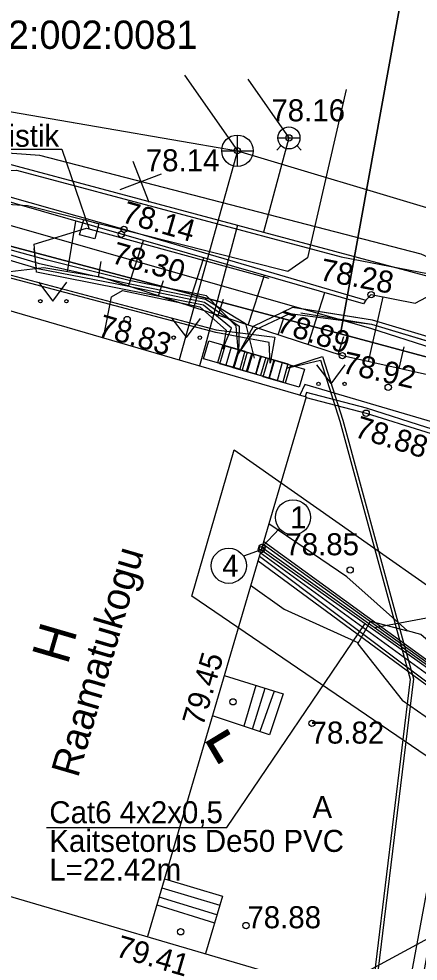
# Model space of a CAD drawing. Extents: x 632344 to 632547, y 6446626 to 6446795.
# Drawn here: x 632404.1 to 632416.79, y 6446736.6 to 6446766.54 of the extents above; entities that cross this region are included whole.
import ezdxf

# ---------------------------------------------------------------- set-up
doc = ezdxf.new("R2010")
doc.units = 0
for name, color, linetype in [('ABIJOONIS', 7, 'Continuous'), ('AED', 7, 'Continuous'), ('ELRAJATISMP', 7, 'Continuous'), ('HALJASTUS', 7, 'Continuous'), ('HOONE', 7, 'Continuous'), ('KKAEV', 7, 'Continuous'), ('KOORDPUNKT', 7, 'Continuous'), ('KORGUS-EH2000', 7, 'Continuous'), ('KTRASS', 7, 'Continuous'), ('MOOTPIIR', 7, 'Continuous'), ('MPKAABEL', 7, 'Continuous'), ('MPOHULIIN', 7, 'Continuous'), ('PIIR', 7, 'Continuous'), ('RELJEEF', 7, 'Continuous'), ('SITRASS', 7, 'Continuous'), ('SKTRASS', 7, 'Continuous'), ('TEE', 7, 'Continuous'), ('TTRASS', 7, 'Continuous'), ('VKAEV', 7, 'Continuous'), ('VTRASS', 7, 'Continuous')]:
    doc.layers.add(name, color=color, linetype=linetype)

msp = doc.modelspace()

# ---------------------------------------------------------------- linework, layer by layer
at = {"layer": 'ABIJOONIS'}
for p, q in [((632412.382, 6446750.344), (632411.83, 6446749.749)), ((632411.808, 6446749.671), (632411.247, 6446749.463))]:
    msp.add_line(p, q, dxfattribs=at)
for points in [[(632431.535, 6446748.37), (632421.715, 6446748.37), (632415.419, 6446747.194)], [(632404.985, 6446740.846), (632410.709, 6446740.846), (632415.107, 6446747.332)]]:
    msp.add_lwpolyline(points, dxfattribs=at)
for centre in [(632412.814, 6446750.7), (632410.776, 6446749.162)]:
    msp.add_circle(centre, 0.559, dxfattribs=at)
at = {"layer": 'AED'}
msp.add_lwpolyline([(632434.063, 6446748.642), (632434.078, 6446748.783), (632413.192, 6446754.922), (632413.038, 6446754.583)], dxfattribs=at)
at = {"layer": 'ELRAJATISMP'}
for p, q in [((632410.585, 6446756.185), (632410.42, 6446755.612)), ((632410.846, 6446756.11), (632410.681, 6446755.537)), ((632411.1, 6446756.026), (632410.935, 6446755.453)), ((632411.361, 6446755.951), (632411.196, 6446755.378)), ((632411.524, 6446755.895), (632411.359, 6446755.322)), ((632411.785, 6446755.82), (632411.62, 6446755.247)), ((632411.949, 6446755.775), (632411.784, 6446755.202)), ((632412.21, 6446755.7), (632412.045, 6446755.127)), ((632412.476, 6446755.615), (632412.311, 6446755.042)), ((632412.737, 6446755.54), (632412.572, 6446754.967))]:
    msp.add_line(p, q, dxfattribs=at)
msp.add_lwpolyline([(632403.114, 6446762.401), (632405.471, 6446762.401), (632406.34, 6446759.853)], dxfattribs=at)
for points in [[(632406.165, 6446760.16), (632406.647, 6446760.028), (632406.515, 6446759.546), (632406.033, 6446759.678)], [(632410.142, 6446756.313), (632411.29, 6446755.983), (632411.124, 6446755.409), (632409.976, 6446755.739)], [(632410.657, 6446756.154), (632411.805, 6446755.824), (632411.639, 6446755.25), (632410.491, 6446755.58)], [(632411.081, 6446756.023), (632412.229, 6446755.693), (632412.063, 6446755.119), (632410.915, 6446755.449)], [(632411.506, 6446755.903), (632412.654, 6446755.573), (632412.488, 6446754.999), (632411.34, 6446755.329)], [(632412.033, 6446755.743), (632413.181, 6446755.413), (632413.015, 6446754.839), (632411.867, 6446755.169)]]:
    msp.add_lwpolyline(points, close=True, dxfattribs=at)
at = {"layer": 'HALJASTUS'}
for p, q in [((632404.724, 6446758.173), (632405.188, 6446757.566)), ((632405.188, 6446757.566), (632405.633, 6446758.173)), ((632408.963, 6446757.017), (632409.426, 6446756.41)), ((632409.426, 6446756.41), (632409.872, 6446757.017)), ((632413.565, 6446755.546), (632414.028, 6446754.94)), ((632414.028, 6446754.94), (632414.474, 6446755.546))]:
    msp.add_line(p, q, dxfattribs=at)
for centre in [(632404.787, 6446757.566), (632405.615, 6446757.566), (632409.025, 6446756.41), (632409.854, 6446756.41), (632413.627, 6446754.94), (632414.456, 6446754.94)]:
    msp.add_circle(centre, 0.055, dxfattribs=at)
at = {"layer": 'HOONE'}
for p, q in [((632411.639, 6446745.361), (632411.251, 6446744.069)), ((632411.533, 6446743.975), (632411.935, 6446745.27)), ((632412.218, 6446745.182), (632411.766, 6446743.898)), ((632408.65, 6446738.932), (632410.492, 6446738.384)), ((632410.398, 6446738.071), (632408.563, 6446738.636)), ((632408.49, 6446738.388), (632410.324, 6446737.823))]:
    msp.add_line(p, q, dxfattribs=at)
for points in [[(632400.864, 6446750.992), (632402.774, 6446757.566), (632413.235, 6446754.526), (632408.193, 6446737.379)], [(632410.632, 6446745.673), (632412.503, 6446745.094), (632412.073, 6446743.796), (632410.257, 6446744.399)], [(632401.228, 6446739.422), (632414.52, 6446735.523), (632411.271, 6446724.371)], [(632408.734, 6446739.218), (632410.575, 6446738.662), (632410.03, 6446736.84)]]:
    msp.add_lwpolyline(points, dxfattribs=at)
at = {"layer": 'KKAEV'}
for p, q in [((632411.05, 6446761.847), (632411.05, 6446762.847)), ((632410.55, 6446762.347), (632411.55, 6446762.347))]:
    msp.add_line(p, q, dxfattribs=at)
msp.add_circle((632411.05, 6446762.347), 0.5, dxfattribs=at)
at = {"layer": 'KOORDPUNKT'}
for centre, radius in [((632411.808, 6446749.671), 0.1), ((632411.83, 6446749.749), 0.1), ((632411.808, 6446749.671), 0.01), ((632411.808, 6446749.671), 0.00882), ((632411.808, 6446749.671), 0.00764), ((632411.808, 6446749.671), 0.00645), ((632411.808, 6446749.671), 0.00527), ((632411.808, 6446749.671), 0.00409), ((632411.808, 6446749.671), 0.0029), ((632411.808, 6446749.671), 0.00172), ((632411.83, 6446749.749), 0.01), ((632411.83, 6446749.749), 0.00882), ((632411.83, 6446749.749), 0.00764), ((632411.83, 6446749.749), 0.00645), ((632411.83, 6446749.749), 0.00527), ((632411.83, 6446749.749), 0.00409), ((632411.83, 6446749.749), 0.0029), ((632411.83, 6446749.749), 0.00172)]:
    msp.add_circle(centre, radius, dxfattribs=at)
at = {"layer": 'KORGUS-EH2000'}
for centre in [(632412.687, 6446762.756), (632411.05, 6446762.347), (632407.444, 6446759.851), (632407.361, 6446759.692), (632415.299, 6446757.776), (632407.545, 6446756.984), (632414.386, 6446755.834), (632415.842, 6446754.829), (632415.141, 6446754.009), (632414.633, 6446749.028), (632410.907, 6446744.839), (632413.419, 6446744.158), (632411.325, 6446737.732), (632409.244, 6446737.534)]:
    msp.add_circle(centre, 0.1, dxfattribs=at)
at = {"layer": 'KTRASS'}
for p, q in [((632409.365, 6446764.753), (632411.05, 6446762.347)), ((632411.05, 6446762.347), (632409.196, 6446755.7)), ((632411.05, 6446762.347), (632432.919, 6446755.797)), ((632419.535, 6446743.93), (632411.777, 6446749.568))]:
    msp.add_line(p, q, dxfattribs=at)
msp.add_lwpolyline([(632400.605, 6446764.144), (632411.05, 6446762.347)], dxfattribs=at)
at = {"layer": 'MOOTPIIR'}
msp.add_lwpolyline([(632409.605, 6446748.199), (632410.951, 6446752.85), (632421.639, 6446745.344), (632433.795, 6446742.325), (632432.603, 6446737.524), (632419.477, 6446741.468)], close=True, dxfattribs=at)
at = {"layer": 'MPKAABEL'}
for p, q in [((632407.727, 6446762.021), (632408.229, 6446760.714)), ((632407.325, 6446761.117), (632408.632, 6446761.619))]:
    msp.add_line(p, q, dxfattribs=at)
for points in [[(632414.511, 6446764.296), (632413.277, 6446758.949), (632412.656, 6446758.508), (632404.379, 6446760.594), (632399.128, 6446760.948)], [(632428.206, 6446760.699), (632426.121, 6446755.578), (632425.328, 6446755.25), (632416.891, 6446759.059), (632404.77, 6446762.199), (632399.496, 6446762.577)], [(632399.321, 6446761.629), (632404.023, 6446761.73), (632414.344, 6446758.98), (632442.432, 6446753.553)], [(632411.08, 6446755.908), (632411.011, 6446756.77), (632410.062, 6446757.733), (632407.607, 6446758.23), (632405.014, 6446758.871), (632402.658, 6446759.516), (632398.855, 6446760.155)], [(632399.045, 6446760.029), (632402.534, 6446759.428), (632404.722, 6446758.779), (632407.593, 6446758.13), (632410.035, 6446757.632), (632411.303, 6446756.861), (632411.587, 6446755.754)], [(632406.79, 6446756.399), (632407.043, 6446757.708), (632407.396, 6446757.906), (632409.856, 6446757.384), (632410.691, 6446756.651), (632410.589, 6446756.057), (632410.866, 6446756.71), (632409.97, 6446757.444), (632404.667, 6446758.489), (632404.587, 6446759.383), (632406.248, 6446759.888), (632412.045, 6446758.298)], [(632399.313, 6446759.767), (632402.455, 6446759.278), (632404.703, 6446758.609), (632407.548, 6446758.055), (632410.001, 6446757.535), (632411.109, 6446756.77), (632411.08, 6446755.908)], [(632412.094, 6446755.6), (632412.059, 6446756.258), (632410.362, 6446756.575), (632402.876, 6446758.55), (632398.7, 6446759.243)], [(632398.808, 6446759.472), (632402.896, 6446758.648), (632410.379, 6446756.662), (632412.234, 6446756.421), (632412.094, 6446755.6)], [(632414.565, 6446723.463), (632414.797, 6446724.281), (632418.907, 6446746.752), (632420.443, 6446755.437), (632415.341, 6446756.966), (632412.795, 6446757.368), (632411.545, 6446756.759), (632411.08, 6446755.908), (632411.637, 6446756.669), (632412.714, 6446757.179), (632415.312, 6446756.838), (632420.129, 6446755.387), (632418.572, 6446746.968), (632414.379, 6446724.367), (632414.164, 6446723.577)], [(632413.069, 6446757.196), (632415.312, 6446756.838), (632421.352, 6446755.027), (632429.191, 6446752.387), (632434.698, 6446749.949), (632437.052, 6446748.836), (632440.456, 6446747.381), (632441.135, 6446747.265), (632441.654, 6446746.963), (632441.975, 6446745.413), (632441.667, 6446742.2), (632439.954, 6446736.316), (632436.652, 6446726.712), (632435.579, 6446722.734), (632434.105, 6446718.021)], [(632434.233, 6446717.994), (632435.705, 6446722.698), (632436.779, 6446726.678), (632440.08, 6446736.277), (632441.797, 6446742.175), (632442.108, 6446745.42), (632441.771, 6446747.047), (632441.181, 6446747.39), (632440.493, 6446747.508), (632437.106, 6446748.956), (632434.753, 6446750.068), (632429.239, 6446752.51), (632421.392, 6446755.152), (632415.341, 6446756.966), (632413.09, 6446757.326)], [(632412.605, 6446755.445), (632413.757, 6446755.809), (632414.399, 6446753.789), (632416.086, 6446747.603), (632416.641, 6446745.57), (632415.051, 6446732.449), (632412.708, 6446723.974)], [(632412.605, 6446755.445), (632413.691, 6446755.689), (632414.303, 6446753.761), (632415.891, 6446747.934), (632416.539, 6446745.559), (632414.949, 6446732.469), (632412.609, 6446724.001)], [(632411.862, 6446749.857), (632419.744, 6446744.17), (632430.39, 6446741.062), (632431.048, 6446739.93), (632430.914, 6446739.461)], [(632411.885, 6446749.934), (632419.768, 6446744.215), (632431.611, 6446740.766)]]:
    msp.add_lwpolyline(points, dxfattribs=at)
at = {"layer": 'MPOHULIIN'}
msp.add_lwpolyline([(632441.93, 6446750.751), (632414.041, 6446735.663)], dxfattribs=at)
at = {"layer": 'PIIR'}
for points in [[(632418.69, 6446780.64), (632414.33, 6446756.53), (632396.09, 6446761.37), (632384.93, 6446761.61), (632382.66, 6446752.11), (632372.47, 6446753.18), (632371.91, 6446751.62), (632343.68, 6446759.11), (632347, 6446776.21), (632347.63, 6446778.24), (632379.03, 6446769.18), (632384.27, 6446787.02)], [(632522.3, 6446760.64), (632519.19, 6446745.79), (632509.2, 6446745.88), (632479.45, 6446743.39), (632471.16, 6446742.65), (632452.41, 6446746.29), (632414.33, 6446756.53), (632418.69, 6446780.64), (632460.08, 6446772.94)], [(632371.91, 6446751.62), (632372.47, 6446753.18), (632382.66, 6446752.11), (632384.93, 6446761.61), (632396.09, 6446761.37), (632414.33, 6446756.53), (632452.41, 6446746.29), (632440.62, 6446703.98), (632438.33, 6446695.75), (632395.29, 6446703.03), (632389.2, 6446692.56), (632345.86, 6446700.08), (632343.68, 6446759.11)]]:
    msp.add_lwpolyline(points, close=True, dxfattribs=at)
at = {"layer": 'RELJEEF'}
for p, q in [((632405.649, 6446758.502), (632405.918, 6446760.107)), ((632404.661, 6446758.602), (632404.586, 6446759.246)), ((632407.59, 6446758.045), (632408.061, 6446759.492)), ((632409.492, 6446757.426), (632409.985, 6446758.941)), ((632406.635, 6446758.336), (632406.718, 6446758.834)), ((632411.394, 6446756.807), (632411.909, 6446758.39)), ((632408.541, 6446757.735), (632408.702, 6446758.229)), ((632413.296, 6446756.189), (632413.833, 6446757.839)), ((632410.443, 6446757.117), (632410.611, 6446757.633)), ((632415.219, 6446755.646), (632415.683, 6446757.702)), ((632412.345, 6446756.498), (632412.52, 6446757.037)), ((632414.247, 6446755.879), (632414.429, 6446756.441)), ((632416.194, 6446755.426), (632416.351, 6446756.121))]:
    msp.add_line(p, q, dxfattribs=at)
msp.add_lwpolyline([(632437.52, 6446747.65), (632437.294, 6446748.276), (632434.438, 6446749.805), (632430.109, 6446751.208), (632426.997, 6446752.27), (632422.108, 6446753.55), (632417.373, 6446755.16), (632414.386, 6446755.834), (632406.756, 6446758.316), (632404.894, 6446758.629), (632402.369, 6446758.334), (632399.541, 6446758.674)], dxfattribs=at)
at = {"layer": 'SITRASS'}
for points in [[(632398.984, 6446761.737), (632399.31, 6446761.263), (632415.283, 6446756.71), (632429.143, 6446752.265), (632441.538, 6446746.879), (632441.843, 6446745.406), (632441.538, 6446742.225), (632439.968, 6446736.751), (632436.858, 6446727.715), (632437.404, 6446727.132), (632442.325, 6446726.155)], [(632411.808, 6446749.671), (632419.649, 6446744.113), (632430.317, 6446740.917), (632430.998, 6446739.926), (632430.873, 6446739.473)], [(632411.83, 6446749.749), (632419.712, 6446744.137), (632431.588, 6446740.686)]]:
    msp.add_lwpolyline(points, dxfattribs=at)
at = {"layer": 'SKTRASS'}
for p, q in [((632410.733, 6446743.946), (632410.065, 6446743.547)), ((632410.769, 6446743.885), (632410.162, 6446743.522)), ((632410.569, 6446743.682), (632410.254, 6446743.66)), ((632410.806, 6446743.824), (632410.26, 6446743.498)), ((632410.617, 6446743.711), (632410.301, 6446743.688)), ((632410.665, 6446743.739), (632410.349, 6446743.717)), ((632410.712, 6446743.768), (632410.397, 6446743.745)), ((632410.76, 6446743.796), (632410.444, 6446743.774)), ((632410.805, 6446743.825), (632410.492, 6446743.802)), ((632410.791, 6446743.849), (632410.54, 6446743.831)), ((632410.777, 6446743.873), (632410.587, 6446743.859)), ((632410.762, 6446743.897), (632410.635, 6446743.888)), ((632410.748, 6446743.921), (632410.683, 6446743.916)), ((632410.806, 6446743.824), (632410.733, 6446743.946)), ((632410.011, 6446743.561), (632410.259, 6446743.498)), ((632410.378, 6446743.568), (632410.065, 6446743.546)), ((632410.065, 6446743.547), (632410.464, 6446742.879)), ((632410.331, 6446743.54), (632410.08, 6446743.522)), ((632410.283, 6446743.512), (632410.094, 6446743.498)), ((632410.267, 6446743.485), (632410.108, 6446743.474)), ((632410.426, 6446743.597), (632410.111, 6446743.574)), ((632410.282, 6446743.461), (632410.123, 6446743.45)), ((632410.296, 6446743.437), (632410.137, 6446743.426)), ((632410.31, 6446743.413), (632410.151, 6446743.402)), ((632410.474, 6446743.625), (632410.158, 6446743.603)), ((632410.162, 6446743.522), (632410.525, 6446742.915)), ((632410.325, 6446743.389), (632410.166, 6446743.378)), ((632410.521, 6446743.654), (632410.206, 6446743.631)), ((632410.26, 6446743.498), (632410.586, 6446742.952)), ((632410.339, 6446743.365), (632410.18, 6446743.354)), ((632410.354, 6446743.341), (632410.195, 6446743.33)), ((632410.368, 6446743.317), (632410.209, 6446743.306)), ((632410.382, 6446743.293), (632410.223, 6446743.282)), ((632410.397, 6446743.269), (632410.238, 6446743.258)), ((632410.411, 6446743.245), (632410.252, 6446743.234)), ((632410.425, 6446743.221), (632410.266, 6446743.21)), ((632410.44, 6446743.197), (632410.281, 6446743.186)), ((632410.454, 6446743.173), (632410.295, 6446743.161)), ((632410.468, 6446743.149), (632410.309, 6446743.137)), ((632410.483, 6446743.125), (632410.324, 6446743.113)), ((632410.497, 6446743.101), (632410.338, 6446743.089)), ((632410.511, 6446743.077), (632410.352, 6446743.065)), ((632410.526, 6446743.053), (632410.367, 6446743.041)), ((632410.54, 6446743.029), (632410.381, 6446743.017)), ((632410.555, 6446743.005), (632410.396, 6446742.993)), ((632410.569, 6446742.981), (632410.41, 6446742.969)), ((632410.583, 6446742.957), (632410.424, 6446742.945)), ((632410.548, 6446742.929), (632410.439, 6446742.921)), ((632410.5, 6446742.9), (632410.453, 6446742.897)), ((632410.586, 6446742.952), (632410.464, 6446742.879))]:
    msp.add_line(p, q, dxfattribs=at)
at = {"layer": 'TEE'}
for points in [[(632400.024, 6446761.609), (632400.673, 6446761.775), (632407.444, 6446759.851), (632415.126, 6446757.598), (632415.06, 6446757.487), (632407.361, 6446759.692), (632400.652, 6446761.621), (632400.034, 6446761.469)], [(632415.126, 6446757.598), (632415.299, 6446757.776), (632416.702, 6446757.504), (632417.057, 6446757.691), (632422.971, 6446756.042), (632427.673, 6446754.446), (632430.892, 6446753.12), (632436.145, 6446750.311), (632438.707, 6446749.037), (632438.398, 6446747.399)], [(632428.543, 6446750.067), (632422.988, 6446751.743), (632417.074, 6446753.556), (632415.156, 6446754.169), (632413.242, 6446754.67), (632413.206, 6446754.535)], [(632413.23, 6446754.511), (632415.141, 6446754.009), (632417.042, 6446753.413), (632422.905, 6446751.597), (632428.501, 6446749.9), (632428.543, 6446750.067)], [(632416.455, 6446747.093), (632414.528, 6446748.809), (632412.045, 6446750.499)], [(632411.469, 6446748.548), (632412.538, 6446747.787), (632414.898, 6446746.716)], [(632414.88, 6446746.683), (632415.278, 6446747.403), (632416.455, 6446747.093)], [(632425.607, 6446745.165), (632425.563, 6446745.221), (632420.795, 6446746.171), (632420.336, 6446745.562), (632421.24, 6446744.409), (632420.893, 6446743.974), (632420.018, 6446744.254), (632416.883, 6446746.98), (632416.455, 6446747.093)], [(632414.88, 6446746.683), (632416.284, 6446744.891), (632418.721, 6446743.2), (632418.987, 6446741.71), (632418.81, 6446740.475), (632420.023, 6446737.592), (632420.817, 6446736.159), (632420.857, 6446736.135)]]:
    msp.add_lwpolyline(points, dxfattribs=at)
at = {"layer": 'TTRASS'}
msp.add_lwpolyline([(632411.704, 6446749.319), (632419.391, 6446743.664), (632431.667, 6446740.959)], dxfattribs=at)
at = {"layer": 'VKAEV'}
for p, q in [((632412.337, 6446762.756), (632413.037, 6446762.756)), ((632412.44, 6446762.509), (632412.3, 6446762.369)), ((632412.934, 6446762.509), (632413.074, 6446762.369))]:
    msp.add_line(p, q, dxfattribs=at)
msp.add_circle((632412.687, 6446762.756), 0.35, dxfattribs=at)
at = {"layer": 'VTRASS'}
for points in [[(632411.383, 6446764.622), (632412.687, 6446762.756), (632411.883, 6446759.759)], [(632399.566, 6446763.055), (632411.048, 6446759.983), (632411.883, 6446759.759), (632436.428, 6446753.19), (632438.255, 6446752.702), (632442.09, 6446752.028)], [(632411.048, 6446759.983), (632410.022, 6446756.149), (632409.847, 6446755.511)], [(632411.749, 6446749.471), (632419.411, 6446743.718), (632431.64, 6446740.868)]]:
    msp.add_lwpolyline(points, dxfattribs=at)

# ---------------------------------------------------------------- texts
at = {"layer": 'ABIJOONIS'}
for s, p in [('1', (632412.727, 6446750.35)), ('4', (632410.566, 6446748.812)), ('Cat6 4x2x0,5', (632405.072, 6446740.982)), ('Kaitsetorus De50 PVC', (632405.072, 6446740.072)), ('L=22.42m', (632405.072, 6446739.162))]:
    msp.add_text(s, height=0.7, dxfattribs=at).set_placement(p)
at = {"layer": 'ELRAJATISMP'}
msp.add_text('Pistik', height=0.7, dxfattribs=at).set_placement((632403.15, 6446762.473))
at = {"layer": 'HOONE'}
for s, height, p in [('Raamatukogu', 0.9, (632405.982, 6446742.402)), ('H', 1.2, (632405.652, 6446745.989))]:
    msp.add_text(s, height=height, rotation=73.7391, dxfattribs=at).set_placement(p)
at = {"layer": 'KORGUS-EH2000'}
for s, p in [(' 78.16', (632411.868, 6446763.282)), (' 78.14', (632407.876, 6446761.695)), (' 78.85', (632412.311, 6446749.496)), (' 78.82', (632413.114, 6446743.513)), (' 78.88', (632411.106, 6446737.646))]:
    msp.add_text(s, height=0.7, dxfattribs=at).set_placement(p)
for s, rotation, p in [(' 78.14', 344.0182, (632407.085, 6446760.16)), (' 78.30', 344.0182, (632406.76, 6446758.865)), (' 78.28', 349.0282, (632413.378, 6446758.294)), (' 78.83', 343.796, (632406.325, 6446756.558)), (' 78.89', 341.9806, (632412.005, 6446756.694)), (' 78.92', 347.2845, (632414.088, 6446755.355)), (' 78.88', 342.5928, (632414.482, 6446753.347)), ('79.45', 73.6154, (632409.954, 6446744.031)), ('79.41', 343.6509, (632407.143, 6446736.765))]:
    msp.add_text(s, height=0.7, rotation=rotation, dxfattribs=at).set_placement(p)
at = {"layer": 'PIIR'}
msp.add_text('69402:002:0081', height=0.9, dxfattribs=at).set_placement((632401.076, 6446765.583))
at = {"layer": 'TEE'}
msp.add_text('A', height=0.7, dxfattribs=at).set_placement((632413.435, 6446741.149))

doc.saveas('drawing.dxf')
